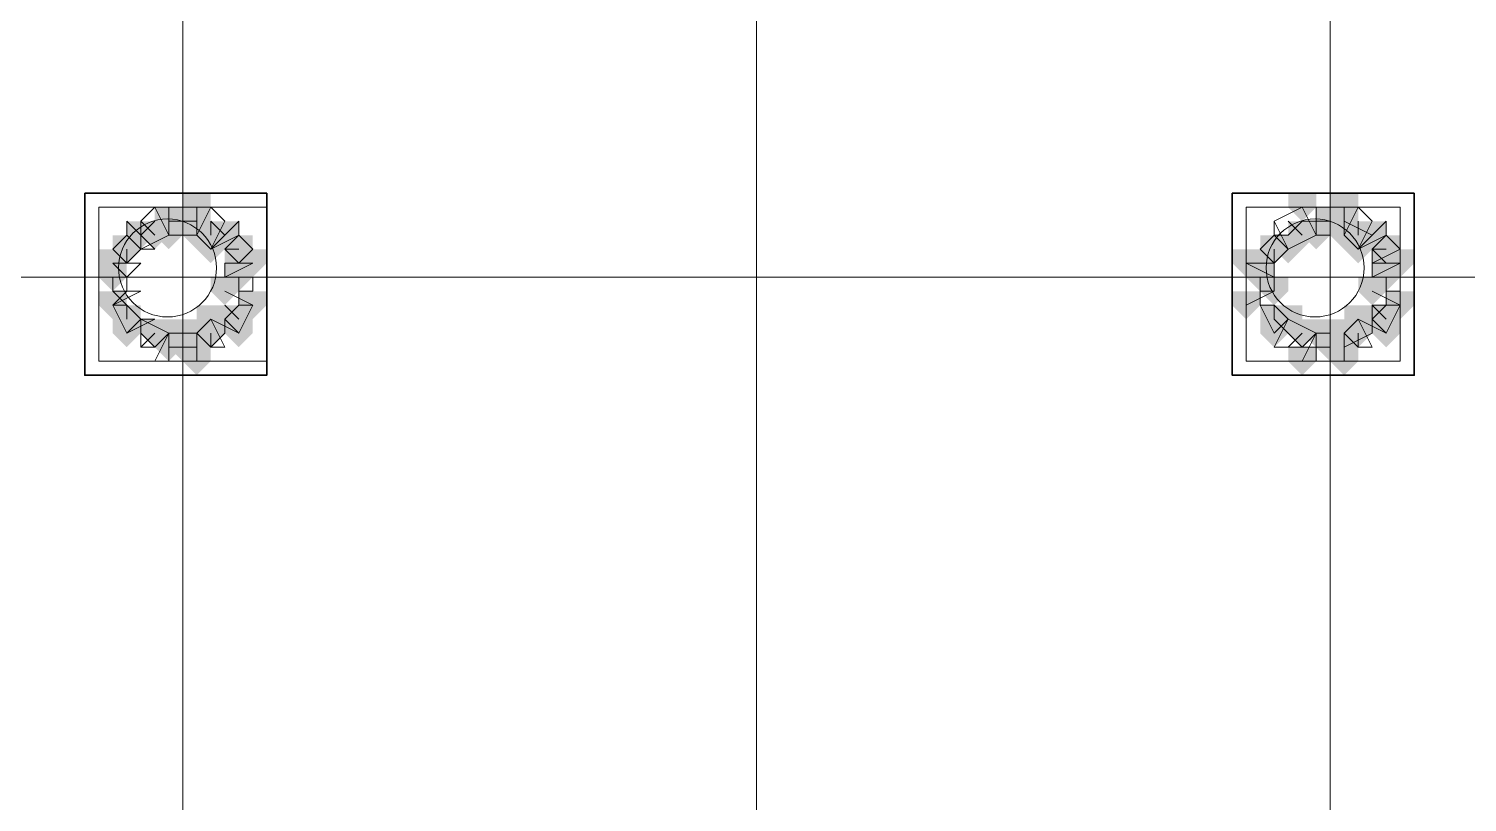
# Model space of a CAD drawing. Header units: millimetres. Extents: x 2315 to 4619, y 1334 to 1897.
# Drawn here: x 3748.86 to 3755.14, y 1554.92 to 1558.3 of the extents above; entities that cross this region are included whole.
import ezdxf

# ---------------------------------------------------------------- set-up
doc = ezdxf.new("R2010")
doc.units = ezdxf.units.MM
for name, color, linetype, true_color in [('PDF_10', 7, 'Continuous', 0x00b85c), ('PDF_AXIS', 7, 'Continuous', 0x00b85c), ('PDF_柱构件', 7, 'Continuous', 0x00b85c), ('PDF_转运站初步方案', 7, 'Continuous', 0x00b85c)]:
    doc.layers.add(name, color=color, linetype=linetype, true_color=true_color)
doc.layers.add('PDF_中心线层', color=1, linetype='Continuous')
doc.layers.add('PDF_粗实线层', color=7, linetype='Continuous')

msp = doc.modelspace()

# ---------------------------------------------------------------- hatches: boundary and pattern name
at = {"layer": 'PDF_10', "transparency": 33554559}
for points in [[(3749.5354, 1557.5163), (3749.4743, 1557.5163), (3749.4743, 1557.4552), (3749.5354, 1557.3941), (3749.5965, 1557.4552), (3749.5965, 1557.5163)], [(3749.5354, 1557.5163), (3749.4743, 1557.5163), (3749.4743, 1557.4552), (3749.5354, 1557.3941), (3749.5965, 1557.4552), (3749.5965, 1557.5163)], [(3754.544, 1557.5163), (3754.483, 1557.5163), (3754.483, 1557.4552), (3754.544, 1557.3941), (3754.6051, 1557.4552), (3754.6051, 1557.5163)], [(3754.544, 1557.5163), (3754.483, 1557.5163), (3754.483, 1557.4552), (3754.544, 1557.3941), (3754.6051, 1557.4552), (3754.6051, 1557.5163)], [(3749.4132, 1557.4552), (3749.3521, 1557.4552), (3749.3521, 1557.3941), (3749.4132, 1557.333), (3749.4743, 1557.3941), (3749.4743, 1557.4552)], [(3749.4132, 1557.4552), (3749.3521, 1557.4552), (3749.3521, 1557.3941), (3749.4132, 1557.333), (3749.4743, 1557.3941), (3749.4743, 1557.4552)], [(3749.6576, 1557.4552), (3749.5965, 1557.4552), (3749.5965, 1557.3941), (3749.6576, 1557.333), (3749.7186, 1557.3941), (3749.7186, 1557.4552)], [(3749.6576, 1557.4552), (3749.5965, 1557.4552), (3749.5965, 1557.3941), (3749.6576, 1557.333), (3749.7186, 1557.3941), (3749.7186, 1557.4552)], [(3754.4219, 1557.4552), (3754.3608, 1557.4552), (3754.3608, 1557.3941), (3754.4219, 1557.333), (3754.483, 1557.3941), (3754.483, 1557.4552)], [(3754.4219, 1557.4552), (3754.3608, 1557.4552), (3754.3608, 1557.3941), (3754.4219, 1557.333), (3754.483, 1557.3941), (3754.483, 1557.4552)], [(3754.6662, 1557.4552), (3754.6051, 1557.4552), (3754.6051, 1557.3941), (3754.6662, 1557.333), (3754.7273, 1557.3941), (3754.7273, 1557.4552)], [(3754.6662, 1557.4552), (3754.6051, 1557.4552), (3754.6051, 1557.3941), (3754.6662, 1557.333), (3754.7273, 1557.3941), (3754.7273, 1557.4552)], [(3749.2911, 1557.3941), (3749.23, 1557.3941), (3749.23, 1557.333), (3749.2911, 1557.272), (3749.3521, 1557.333), (3749.3521, 1557.3941)], [(3749.2911, 1557.3941), (3749.23, 1557.3941), (3749.23, 1557.333), (3749.2911, 1557.272), (3749.3521, 1557.333), (3749.3521, 1557.3941)], [(3749.2911, 1557.3941), (3749.23, 1557.3941), (3749.23, 1557.333), (3749.2911, 1557.272), (3749.3521, 1557.333), (3749.3521, 1557.3941)], [(3749.7797, 1557.3941), (3749.7186, 1557.3941), (3749.7186, 1557.333), (3749.7797, 1557.272), (3749.8408, 1557.333), (3749.8408, 1557.3941)], [(3749.7797, 1557.3941), (3749.7186, 1557.3941), (3749.7186, 1557.333), (3749.7797, 1557.272), (3749.8408, 1557.333), (3749.8408, 1557.3941)], [(3754.2997, 1557.3941), (3754.2386, 1557.3941), (3754.2386, 1557.333), (3754.2997, 1557.272), (3754.3608, 1557.333), (3754.3608, 1557.3941)], [(3754.2997, 1557.3941), (3754.2386, 1557.3941), (3754.2386, 1557.333), (3754.2997, 1557.272), (3754.3608, 1557.333), (3754.3608, 1557.3941)], [(3754.2997, 1557.3941), (3754.2386, 1557.3941), (3754.2386, 1557.333), (3754.2997, 1557.272), (3754.3608, 1557.333), (3754.3608, 1557.3941)], [(3754.7884, 1557.3941), (3754.7273, 1557.3941), (3754.7273, 1557.333), (3754.7884, 1557.272), (3754.8494, 1557.333), (3754.8494, 1557.3941)], [(3754.7884, 1557.3941), (3754.7273, 1557.3941), (3754.7273, 1557.333), (3754.7884, 1557.272), (3754.8494, 1557.333), (3754.8494, 1557.3941)], [(3749.23, 1557.272), (3749.1689, 1557.272), (3749.1689, 1557.2109), (3749.23, 1557.1498), (3749.2911, 1557.2109), (3749.2911, 1557.272)], [(3749.23, 1557.272), (3749.1689, 1557.272), (3749.1689, 1557.2109), (3749.23, 1557.1498), (3749.2911, 1557.2109), (3749.2911, 1557.272)], [(3749.7797, 1557.272), (3749.7186, 1557.272), (3749.7186, 1557.2109), (3749.7797, 1557.1498), (3749.8408, 1557.2109), (3749.8408, 1557.272)], [(3749.7797, 1557.272), (3749.7186, 1557.272), (3749.7186, 1557.2109), (3749.7797, 1557.1498), (3749.8408, 1557.2109), (3749.8408, 1557.272)], [(3754.2386, 1557.272), (3754.1776, 1557.272), (3754.1776, 1557.2109), (3754.2386, 1557.1498), (3754.2997, 1557.2109), (3754.2997, 1557.272)], [(3754.2386, 1557.272), (3754.1776, 1557.272), (3754.1776, 1557.2109), (3754.2386, 1557.1498), (3754.2997, 1557.2109), (3754.2997, 1557.272)], [(3754.7884, 1557.272), (3754.7273, 1557.272), (3754.7273, 1557.2109), (3754.7884, 1557.1498), (3754.8494, 1557.2109), (3754.8494, 1557.272)], [(3754.7884, 1557.272), (3754.7273, 1557.272), (3754.7273, 1557.2109), (3754.7884, 1557.1498), (3754.8494, 1557.2109), (3754.8494, 1557.272)], [(3749.2911, 1557.0887), (3749.23, 1557.0887), (3749.23, 1557.0276), (3749.2911, 1556.9666), (3749.3521, 1557.0276), (3749.3521, 1557.0887)], [(3749.2911, 1557.0887), (3749.23, 1557.0887), (3749.23, 1557.0276), (3749.2911, 1556.9666), (3749.3521, 1557.0276), (3749.3521, 1557.0887)], [(3749.7797, 1557.0887), (3749.7186, 1557.0887), (3749.7186, 1557.0276), (3749.7797, 1556.9666), (3749.8408, 1557.0276), (3749.8408, 1557.0887)], [(3749.7797, 1557.0887), (3749.7186, 1557.0887), (3749.7186, 1557.0276), (3749.7797, 1556.9666), (3749.8408, 1557.0276), (3749.8408, 1557.0887)], [(3754.2997, 1557.0887), (3754.2386, 1557.0887), (3754.2386, 1557.0276), (3754.2997, 1556.9666), (3754.3608, 1557.0276), (3754.3608, 1557.0887)], [(3754.2997, 1557.0887), (3754.2386, 1557.0887), (3754.2386, 1557.0276), (3754.2997, 1556.9666), (3754.3608, 1557.0276), (3754.3608, 1557.0887)], [(3754.7884, 1557.0887), (3754.7273, 1557.0887), (3754.7273, 1557.0276), (3754.7884, 1556.9666), (3754.8494, 1557.0276), (3754.8494, 1557.0887)], [(3754.7884, 1557.0887), (3754.7273, 1557.0887), (3754.7273, 1557.0276), (3754.7884, 1556.9666), (3754.8494, 1557.0276), (3754.8494, 1557.0887)], [(3749.4132, 1557.0276), (3749.3521, 1557.0276), (3749.3521, 1556.9666), (3749.4132, 1556.9055), (3749.4743, 1556.9666), (3749.4743, 1557.0276)], [(3749.4132, 1557.0276), (3749.3521, 1557.0276), (3749.3521, 1556.9666), (3749.4132, 1556.9055), (3749.4743, 1556.9666), (3749.4743, 1557.0276)], [(3749.6576, 1557.0276), (3749.5965, 1557.0276), (3749.5965, 1556.9666), (3749.6576, 1556.9055), (3749.7186, 1556.9666), (3749.7186, 1557.0276)], [(3749.6576, 1557.0276), (3749.5965, 1557.0276), (3749.5965, 1556.9666), (3749.6576, 1556.9055), (3749.7186, 1556.9666), (3749.7186, 1557.0276)], [(3754.4219, 1557.0276), (3754.3608, 1557.0276), (3754.3608, 1556.9666), (3754.4219, 1556.9055), (3754.483, 1556.9666), (3754.483, 1557.0276)], [(3754.4219, 1557.0276), (3754.3608, 1557.0276), (3754.3608, 1556.9666), (3754.4219, 1556.9055), (3754.483, 1556.9666), (3754.483, 1557.0276)], [(3754.6662, 1557.0276), (3754.6051, 1557.0276), (3754.6051, 1556.9666), (3754.6662, 1556.9055), (3754.7273, 1556.9666), (3754.7273, 1557.0276)], [(3754.6662, 1557.0276), (3754.6051, 1557.0276), (3754.6051, 1556.9666), (3754.6662, 1556.9055), (3754.7273, 1556.9666), (3754.7273, 1557.0276)], [(3749.5354, 1556.9666), (3749.4743, 1556.9666), (3749.4743, 1556.9055), (3749.5354, 1556.8444), (3749.5965, 1556.9055), (3749.5965, 1556.9666)], [(3749.5354, 1556.9666), (3749.4743, 1556.9666), (3749.4743, 1556.9055), (3749.5354, 1556.8444), (3749.5965, 1556.9055), (3749.5965, 1556.9666)], [(3754.544, 1556.9666), (3754.483, 1556.9666), (3754.483, 1556.9055), (3754.544, 1556.8444), (3754.6051, 1556.9055), (3754.6051, 1556.9666)], [(3754.544, 1556.9666), (3754.483, 1556.9666), (3754.483, 1556.9055), (3754.544, 1556.8444), (3754.6051, 1556.9055), (3754.6051, 1556.9666)]]:
    msp.add_hatch(color=6, dxfattribs=at).paths.add_polyline_path(points)
at = {"layer": 'PDF_柱构件', "transparency": 33554559}
for points in [[(3749.5965, 1557.5774), (3749.5354, 1557.5774), (3749.5354, 1557.5163), (3749.5965, 1557.4552), (3749.6576, 1557.5163), (3749.6576, 1557.5774)], [(3754.4219, 1557.5774), (3754.3608, 1557.5774), (3754.3608, 1557.5163), (3754.4219, 1557.4552), (3754.483, 1557.5163), (3754.483, 1557.5774)], [(3754.6051, 1557.5774), (3754.544, 1557.5774), (3754.544, 1557.5163), (3754.6051, 1557.4552), (3754.6662, 1557.5163), (3754.6662, 1557.5774)], [(3749.4743, 1557.5163), (3749.4132, 1557.5163), (3749.4132, 1557.4552), (3749.4743, 1557.3941), (3749.5354, 1557.4552), (3749.5354, 1557.5163)], [(3749.5965, 1557.5163), (3749.5354, 1557.5163), (3749.5354, 1557.4552), (3749.5965, 1557.3941), (3749.6576, 1557.4552), (3749.6576, 1557.5163)], [(3754.6051, 1557.5163), (3754.544, 1557.5163), (3754.544, 1557.4552), (3754.6051, 1557.3941), (3754.6662, 1557.4552), (3754.6662, 1557.5163)], [(3749.3521, 1557.4552), (3749.2911, 1557.4552), (3749.2911, 1557.3941), (3749.3521, 1557.333), (3749.4132, 1557.3941), (3749.4132, 1557.4552)], [(3749.4743, 1557.4552), (3749.4132, 1557.4552), (3749.4132, 1557.3941), (3749.4743, 1557.333), (3749.5354, 1557.3941), (3749.5354, 1557.4552)], [(3749.5965, 1557.4552), (3749.5354, 1557.4552), (3749.5354, 1557.3941), (3749.5965, 1557.333), (3749.6576, 1557.3941), (3749.6576, 1557.4552)], [(3749.7186, 1557.4552), (3749.6576, 1557.4552), (3749.6576, 1557.3941), (3749.7186, 1557.333), (3749.7797, 1557.3941), (3749.7797, 1557.4552)], [(3754.483, 1557.4552), (3754.4219, 1557.4552), (3754.4219, 1557.3941), (3754.483, 1557.333), (3754.544, 1557.3941), (3754.544, 1557.4552)], [(3754.6051, 1557.4552), (3754.544, 1557.4552), (3754.544, 1557.3941), (3754.6051, 1557.333), (3754.6662, 1557.3941), (3754.6662, 1557.4552)], [(3754.7273, 1557.4552), (3754.6662, 1557.4552), (3754.6662, 1557.3941), (3754.7273, 1557.333), (3754.7884, 1557.3941), (3754.7884, 1557.4552)], [(3749.6576, 1557.3941), (3749.5965, 1557.3941), (3749.5965, 1557.333), (3749.6576, 1557.272), (3749.7186, 1557.333), (3749.7186, 1557.3941)], [(3754.3608, 1557.3941), (3754.2997, 1557.3941), (3754.2997, 1557.333), (3754.3608, 1557.272), (3754.4219, 1557.333), (3754.4219, 1557.3941)], [(3754.6662, 1557.3941), (3754.6051, 1557.3941), (3754.6051, 1557.333), (3754.6662, 1557.272), (3754.7273, 1557.333), (3754.7273, 1557.3941)], [(3749.23, 1557.333), (3749.1689, 1557.333), (3749.1689, 1557.272), (3749.23, 1557.2109), (3749.2911, 1557.272), (3749.2911, 1557.333)], [(3749.7797, 1557.333), (3749.7186, 1557.333), (3749.7186, 1557.272), (3749.7797, 1557.2109), (3749.8408, 1557.272), (3749.8408, 1557.333)], [(3749.8408, 1557.333), (3749.7797, 1557.333), (3749.7797, 1557.272), (3749.8408, 1557.2109), (3749.9019, 1557.272), (3749.9019, 1557.333)], [(3754.1776, 1557.333), (3754.1165, 1557.333), (3754.1165, 1557.272), (3754.1776, 1557.2109), (3754.2386, 1557.272), (3754.2386, 1557.333)], [(3754.2386, 1557.333), (3754.1776, 1557.333), (3754.1776, 1557.272), (3754.2386, 1557.2109), (3754.2997, 1557.272), (3754.2997, 1557.333)], [(3754.7884, 1557.333), (3754.7273, 1557.333), (3754.7273, 1557.272), (3754.7884, 1557.2109), (3754.8494, 1557.272), (3754.8494, 1557.333)], [(3754.8494, 1557.333), (3754.7884, 1557.333), (3754.7884, 1557.272), (3754.8494, 1557.2109), (3754.9105, 1557.272), (3754.9105, 1557.333)], [(3749.7186, 1557.2109), (3749.6576, 1557.2109), (3749.6576, 1557.1498), (3749.7186, 1557.0887), (3749.7797, 1557.1498), (3749.7797, 1557.2109)], [(3754.2997, 1557.2109), (3754.2386, 1557.2109), (3754.2386, 1557.1498), (3754.2997, 1557.0887), (3754.3608, 1557.1498), (3754.3608, 1557.2109)], [(3754.7273, 1557.2109), (3754.6662, 1557.2109), (3754.6662, 1557.1498), (3754.7273, 1557.0887), (3754.7884, 1557.1498), (3754.7884, 1557.2109)], [(3749.23, 1557.1498), (3749.1689, 1557.1498), (3749.1689, 1557.0887), (3749.23, 1557.0276), (3749.2911, 1557.0887), (3749.2911, 1557.1498)], [(3749.8408, 1557.1498), (3749.7797, 1557.1498), (3749.7797, 1557.0887), (3749.8408, 1557.0276), (3749.9019, 1557.0887), (3749.9019, 1557.1498)], [(3754.1776, 1557.1498), (3754.1165, 1557.1498), (3754.1165, 1557.0887), (3754.1776, 1557.0276), (3754.2386, 1557.0887), (3754.2386, 1557.1498)], [(3754.8494, 1557.1498), (3754.7884, 1557.1498), (3754.7884, 1557.0887), (3754.8494, 1557.0276), (3754.9105, 1557.0887), (3754.9105, 1557.1498)], [(3749.6576, 1557.0887), (3749.5965, 1557.0887), (3749.5965, 1557.0276), (3749.6576, 1556.9666), (3749.7186, 1557.0276), (3749.7186, 1557.0887)], [(3754.3608, 1557.0887), (3754.2997, 1557.0887), (3754.2997, 1557.0276), (3754.3608, 1556.9666), (3754.4219, 1557.0276), (3754.4219, 1557.0887)], [(3754.6662, 1557.0887), (3754.6051, 1557.0887), (3754.6051, 1557.0276), (3754.6662, 1556.9666), (3754.7273, 1557.0276), (3754.7273, 1557.0887)], [(3749.2911, 1557.0276), (3749.23, 1557.0276), (3749.23, 1556.9666), (3749.2911, 1556.9055), (3749.3521, 1556.9666), (3749.3521, 1557.0276)], [(3749.4743, 1557.0276), (3749.4132, 1557.0276), (3749.4132, 1556.9666), (3749.4743, 1556.9055), (3749.5354, 1556.9666), (3749.5354, 1557.0276)], [(3749.5965, 1557.0276), (3749.5354, 1557.0276), (3749.5354, 1556.9666), (3749.5965, 1556.9055), (3749.6576, 1556.9666), (3749.6576, 1557.0276)], [(3749.7797, 1557.0276), (3749.7186, 1557.0276), (3749.7186, 1556.9666), (3749.7797, 1556.9055), (3749.8408, 1556.9666), (3749.8408, 1557.0276)], [(3754.2997, 1557.0276), (3754.2386, 1557.0276), (3754.2386, 1556.9666), (3754.2997, 1556.9055), (3754.3608, 1556.9666), (3754.3608, 1557.0276)], [(3754.483, 1557.0276), (3754.4219, 1557.0276), (3754.4219, 1556.9666), (3754.483, 1556.9055), (3754.544, 1556.9666), (3754.544, 1557.0276)], [(3754.6051, 1557.0276), (3754.544, 1557.0276), (3754.544, 1556.9666), (3754.6051, 1556.9055), (3754.6662, 1556.9666), (3754.6662, 1557.0276)], [(3754.7884, 1557.0276), (3754.7273, 1557.0276), (3754.7273, 1556.9666), (3754.7884, 1556.9055), (3754.8494, 1556.9666), (3754.8494, 1557.0276)], [(3749.4743, 1556.9666), (3749.4132, 1556.9666), (3749.4132, 1556.9055), (3749.4743, 1556.8444), (3749.5354, 1556.9055), (3749.5354, 1556.9666)], [(3749.5965, 1556.9666), (3749.5354, 1556.9666), (3749.5354, 1556.9055), (3749.5965, 1556.8444), (3749.6576, 1556.9055), (3749.6576, 1556.9666)], [(3754.6051, 1556.9666), (3754.544, 1556.9666), (3754.544, 1556.9055), (3754.6051, 1556.8444), (3754.6662, 1556.9055), (3754.6662, 1556.9666)], [(3749.5965, 1556.9055), (3749.5354, 1556.9055), (3749.5354, 1556.8444), (3749.5965, 1556.7833), (3749.6576, 1556.8444), (3749.6576, 1556.9055)], [(3754.4219, 1556.9055), (3754.3608, 1556.9055), (3754.3608, 1556.8444), (3754.4219, 1556.7833), (3754.483, 1556.8444), (3754.483, 1556.9055)], [(3754.6051, 1556.9055), (3754.544, 1556.9055), (3754.544, 1556.8444), (3754.6051, 1556.7833), (3754.6662, 1556.8444), (3754.6662, 1556.9055)]]:
    msp.add_hatch(color=6, dxfattribs=at).paths.add_polyline_path(points)
at = {"layer": 'PDF_转运站初步方案', "transparency": 33554559}
for points in [[(3749.5354, 1557.5163), (3749.4743, 1557.5163), (3749.4743, 1557.4552), (3749.5354, 1557.3941), (3749.5965, 1557.4552), (3749.5965, 1557.5163)], [(3749.5354, 1557.5163), (3749.4743, 1557.5163), (3749.4743, 1557.4552), (3749.5354, 1557.3941), (3749.5965, 1557.4552), (3749.5965, 1557.5163)], [(3754.544, 1557.5163), (3754.483, 1557.5163), (3754.483, 1557.4552), (3754.544, 1557.3941), (3754.6051, 1557.4552), (3754.6051, 1557.5163)], [(3754.544, 1557.5163), (3754.483, 1557.5163), (3754.483, 1557.4552), (3754.544, 1557.3941), (3754.6051, 1557.4552), (3754.6051, 1557.5163)], [(3749.4132, 1557.4552), (3749.3521, 1557.4552), (3749.3521, 1557.3941), (3749.4132, 1557.333), (3749.4743, 1557.3941), (3749.4743, 1557.4552)], [(3749.4132, 1557.4552), (3749.3521, 1557.4552), (3749.3521, 1557.3941), (3749.4132, 1557.333), (3749.4743, 1557.3941), (3749.4743, 1557.4552)], [(3749.6576, 1557.4552), (3749.5965, 1557.4552), (3749.5965, 1557.3941), (3749.6576, 1557.333), (3749.7186, 1557.3941), (3749.7186, 1557.4552)], [(3749.6576, 1557.4552), (3749.5965, 1557.4552), (3749.5965, 1557.3941), (3749.6576, 1557.333), (3749.7186, 1557.3941), (3749.7186, 1557.4552)], [(3754.4219, 1557.4552), (3754.3608, 1557.4552), (3754.3608, 1557.3941), (3754.4219, 1557.333), (3754.483, 1557.3941), (3754.483, 1557.4552)], [(3754.4219, 1557.4552), (3754.3608, 1557.4552), (3754.3608, 1557.3941), (3754.4219, 1557.333), (3754.483, 1557.3941), (3754.483, 1557.4552)], [(3754.6662, 1557.4552), (3754.6051, 1557.4552), (3754.6051, 1557.3941), (3754.6662, 1557.333), (3754.7273, 1557.3941), (3754.7273, 1557.4552)], [(3754.6662, 1557.4552), (3754.6051, 1557.4552), (3754.6051, 1557.3941), (3754.6662, 1557.333), (3754.7273, 1557.3941), (3754.7273, 1557.4552)], [(3749.2911, 1557.3941), (3749.23, 1557.3941), (3749.23, 1557.333), (3749.2911, 1557.272), (3749.3521, 1557.333), (3749.3521, 1557.3941)], [(3749.2911, 1557.3941), (3749.23, 1557.3941), (3749.23, 1557.333), (3749.2911, 1557.272), (3749.3521, 1557.333), (3749.3521, 1557.3941)], [(3749.7797, 1557.3941), (3749.7186, 1557.3941), (3749.7186, 1557.333), (3749.7797, 1557.272), (3749.8408, 1557.333), (3749.8408, 1557.3941)], [(3749.7797, 1557.3941), (3749.7186, 1557.3941), (3749.7186, 1557.333), (3749.7797, 1557.272), (3749.8408, 1557.333), (3749.8408, 1557.3941)], [(3754.2997, 1557.3941), (3754.2386, 1557.3941), (3754.2386, 1557.333), (3754.2997, 1557.272), (3754.3608, 1557.333), (3754.3608, 1557.3941)], [(3754.2997, 1557.3941), (3754.2386, 1557.3941), (3754.2386, 1557.333), (3754.2997, 1557.272), (3754.3608, 1557.333), (3754.3608, 1557.3941)], [(3754.7884, 1557.3941), (3754.7273, 1557.3941), (3754.7273, 1557.333), (3754.7884, 1557.272), (3754.8494, 1557.333), (3754.8494, 1557.3941)], [(3754.7884, 1557.3941), (3754.7273, 1557.3941), (3754.7273, 1557.333), (3754.7884, 1557.272), (3754.8494, 1557.333), (3754.8494, 1557.3941)], [(3749.23, 1557.272), (3749.1689, 1557.272), (3749.1689, 1557.2109), (3749.23, 1557.1498), (3749.2911, 1557.2109), (3749.2911, 1557.272)], [(3749.23, 1557.272), (3749.1689, 1557.272), (3749.1689, 1557.2109), (3749.23, 1557.1498), (3749.2911, 1557.2109), (3749.2911, 1557.272)], [(3749.7797, 1557.272), (3749.7186, 1557.272), (3749.7186, 1557.2109), (3749.7797, 1557.1498), (3749.8408, 1557.2109), (3749.8408, 1557.272)], [(3749.7797, 1557.272), (3749.7186, 1557.272), (3749.7186, 1557.2109), (3749.7797, 1557.1498), (3749.8408, 1557.2109), (3749.8408, 1557.272)], [(3754.2386, 1557.272), (3754.1776, 1557.272), (3754.1776, 1557.2109), (3754.2386, 1557.1498), (3754.2997, 1557.2109), (3754.2997, 1557.272)], [(3754.2386, 1557.272), (3754.1776, 1557.272), (3754.1776, 1557.2109), (3754.2386, 1557.1498), (3754.2997, 1557.2109), (3754.2997, 1557.272)], [(3754.7884, 1557.272), (3754.7273, 1557.272), (3754.7273, 1557.2109), (3754.7884, 1557.1498), (3754.8494, 1557.2109), (3754.8494, 1557.272)], [(3754.7884, 1557.272), (3754.7273, 1557.272), (3754.7273, 1557.2109), (3754.7884, 1557.1498), (3754.8494, 1557.2109), (3754.8494, 1557.272)], [(3749.2911, 1557.0887), (3749.23, 1557.0887), (3749.23, 1557.0276), (3749.2911, 1556.9666), (3749.3521, 1557.0276), (3749.3521, 1557.0887)], [(3749.2911, 1557.0887), (3749.23, 1557.0887), (3749.23, 1557.0276), (3749.2911, 1556.9666), (3749.3521, 1557.0276), (3749.3521, 1557.0887)], [(3749.7797, 1557.0887), (3749.7186, 1557.0887), (3749.7186, 1557.0276), (3749.7797, 1556.9666), (3749.8408, 1557.0276), (3749.8408, 1557.0887)], [(3749.7797, 1557.0887), (3749.7186, 1557.0887), (3749.7186, 1557.0276), (3749.7797, 1556.9666), (3749.8408, 1557.0276), (3749.8408, 1557.0887)], [(3754.2997, 1557.0887), (3754.2386, 1557.0887), (3754.2386, 1557.0276), (3754.2997, 1556.9666), (3754.3608, 1557.0276), (3754.3608, 1557.0887)], [(3754.2997, 1557.0887), (3754.2386, 1557.0887), (3754.2386, 1557.0276), (3754.2997, 1556.9666), (3754.3608, 1557.0276), (3754.3608, 1557.0887)], [(3754.7884, 1557.0887), (3754.7273, 1557.0887), (3754.7273, 1557.0276), (3754.7884, 1556.9666), (3754.8494, 1557.0276), (3754.8494, 1557.0887)], [(3754.7884, 1557.0887), (3754.7273, 1557.0887), (3754.7273, 1557.0276), (3754.7884, 1556.9666), (3754.8494, 1557.0276), (3754.8494, 1557.0887)], [(3749.4132, 1557.0276), (3749.3521, 1557.0276), (3749.3521, 1556.9666), (3749.4132, 1556.9055), (3749.4743, 1556.9666), (3749.4743, 1557.0276)], [(3749.4132, 1557.0276), (3749.3521, 1557.0276), (3749.3521, 1556.9666), (3749.4132, 1556.9055), (3749.4743, 1556.9666), (3749.4743, 1557.0276)], [(3749.6576, 1557.0276), (3749.5965, 1557.0276), (3749.5965, 1556.9666), (3749.6576, 1556.9055), (3749.7186, 1556.9666), (3749.7186, 1557.0276)], [(3749.6576, 1557.0276), (3749.5965, 1557.0276), (3749.5965, 1556.9666), (3749.6576, 1556.9055), (3749.7186, 1556.9666), (3749.7186, 1557.0276)], [(3754.4219, 1557.0276), (3754.3608, 1557.0276), (3754.3608, 1556.9666), (3754.4219, 1556.9055), (3754.483, 1556.9666), (3754.483, 1557.0276)], [(3754.4219, 1557.0276), (3754.3608, 1557.0276), (3754.3608, 1556.9666), (3754.4219, 1556.9055), (3754.483, 1556.9666), (3754.483, 1557.0276)], [(3754.6662, 1557.0276), (3754.6051, 1557.0276), (3754.6051, 1556.9666), (3754.6662, 1556.9055), (3754.7273, 1556.9666), (3754.7273, 1557.0276)], [(3754.6662, 1557.0276), (3754.6051, 1557.0276), (3754.6051, 1556.9666), (3754.6662, 1556.9055), (3754.7273, 1556.9666), (3754.7273, 1557.0276)], [(3749.5354, 1556.9666), (3749.4743, 1556.9666), (3749.4743, 1556.9055), (3749.5354, 1556.8444), (3749.5965, 1556.9055), (3749.5965, 1556.9666)], [(3749.5354, 1556.9666), (3749.4743, 1556.9666), (3749.4743, 1556.9055), (3749.5354, 1556.8444), (3749.5965, 1556.9055), (3749.5965, 1556.9666)], [(3754.544, 1556.9666), (3754.483, 1556.9666), (3754.483, 1556.9055), (3754.544, 1556.8444), (3754.6051, 1556.9055), (3754.6051, 1556.9666)], [(3754.544, 1556.9666), (3754.483, 1556.9666), (3754.483, 1556.9055), (3754.544, 1556.8444), (3754.6051, 1556.9055), (3754.6051, 1556.9666)]]:
    msp.add_hatch(color=6, dxfattribs=at).paths.add_polyline_path(points)

# ---------------------------------------------------------------- linework, layer by layer
at = {"layer": 'PDF_10', "color": 6, "lineweight": 18}
for points in [[(3749.5354, 1557.4552), (3749.5354, 1557.5163)], [(3754.544, 1557.5163), (3754.544, 1557.4552), (3754.483, 1557.4552)], [(3749.3521, 1557.3941), (3749.4132, 1557.4552)], [(3749.4132, 1557.3941), (3749.3521, 1557.4552)], [(3749.4743, 1557.4552), (3749.5965, 1557.4552)], [(3749.6576, 1557.3941), (3749.6576, 1557.4552), (3749.7186, 1557.3941)], [(3754.4219, 1557.4552), (3754.3608, 1557.3941)], [(3754.4219, 1557.3941), (3754.3608, 1557.4552)], [(3754.7273, 1557.3941), (3754.6051, 1557.4552)], [(3754.6662, 1557.3941), (3754.6662, 1557.4552)], [(3749.2911, 1557.272), (3749.2911, 1557.333)], [(3749.7797, 1557.333), (3749.7186, 1557.333), (3749.7797, 1557.272)], [(3754.2997, 1557.333), (3754.2997, 1557.272)], [(3754.7884, 1557.272), (3754.7273, 1557.333), (3754.7884, 1557.333)], [(3749.23, 1557.1498), (3749.23, 1557.2109), (3749.2911, 1557.2109)], [(3749.8408, 1557.2109), (3749.7797, 1557.2109), (3749.7797, 1557.1498)], [(3754.2997, 1557.2109), (3754.2386, 1557.2109), (3754.2386, 1557.1498)], [(3754.7884, 1557.1498), (3754.7884, 1557.2109), (3754.8494, 1557.2109)], [(3749.2911, 1557.0276), (3749.2911, 1557.0887), (3749.2911, 1557.0276)], [(3749.7797, 1557.0887), (3749.7186, 1557.0276)], [(3749.7186, 1557.0887), (3749.7797, 1557.0276)], [(3754.2997, 1557.0276), (3754.2997, 1557.0887), (3754.2997, 1557.0276)], [(3754.7273, 1557.0276), (3754.7884, 1557.0887)], [(3754.7273, 1557.0887), (3754.7884, 1557.0276)], [(3749.4132, 1556.9055), (3749.3521, 1556.9666)], [(3749.4132, 1556.9666), (3749.3521, 1556.9055)], [(3749.5354, 1556.9666), (3749.5354, 1556.9055)], [(3749.7186, 1556.9666), (3749.6576, 1556.9055), (3749.6576, 1556.9666)], [(3754.3608, 1556.9666), (3754.4219, 1556.9055)], [(3754.4219, 1556.9666), (3754.3608, 1556.9055)], [(3754.483, 1556.9055), (3754.544, 1556.9055), (3754.544, 1556.9666)], [(3754.6051, 1556.9055), (3754.7273, 1556.9666)], [(3754.6662, 1556.9666), (3754.6662, 1556.9055)], [(3749.5965, 1556.9055), (3749.4743, 1556.9055)]]:
    msp.add_lwpolyline(points, dxfattribs=at)
at = {"layer": 'PDF_AXIS', "color": 6, "lineweight": 18}
for points in [[(3749.1689, 1557.5163), (3749.1689, 1556.8444), (3749.9019, 1556.8444), (3749.9019, 1557.5163)], [(3754.8494, 1557.5163), (3754.8494, 1556.8444), (3754.1776, 1556.8444), (3754.1776, 1557.5163)]]:
    msp.add_lwpolyline(points, close=True, dxfattribs=at)
at = {"layer": 'PDF_中心线层', "color": 6, "lineweight": 18}
msp.add_lwpolyline([(3752.0397, 1560.6925), (3752.0397, 1548.6595)], close=True, dxfattribs=at)
for points in [[(3749.5354, 1549.2093), (3749.5354, 1560.1428)], [(3754.544, 1549.2093), (3754.544, 1560.1428)], [(3746.6035, 1557.2109), (3757.4759, 1557.2109)]]:
    msp.add_lwpolyline(points, dxfattribs=at)
at = {"layer": 'PDF_柱构件', "color": 6, "lineweight": 18}
for points in [[(3749.3521, 1557.333), (3749.4743, 1557.3941), (3749.4132, 1557.5163), (3749.3521, 1557.4552)], [(3749.4132, 1557.5163), (3749.4743, 1557.3941), (3749.4743, 1557.5163)], [(3749.4743, 1557.3941), (3749.5965, 1557.3941), (3749.5965, 1557.5163), (3749.4743, 1557.5163)], [(3749.5965, 1557.5163), (3749.5965, 1557.3941)], [(3749.5965, 1557.3941), (3749.6576, 1557.333), (3749.7186, 1557.4552), (3749.6576, 1557.5163)], [(3754.483, 1557.3941), (3754.3608, 1557.333), (3754.2997, 1557.4552), (3754.4219, 1557.5163)], [(3754.4219, 1557.5163), (3754.483, 1557.3941)], [(3754.544, 1557.3941), (3754.483, 1557.3941), (3754.483, 1557.5163), (3754.544, 1557.5163)], [(3754.6051, 1557.5163), (3754.6051, 1557.3941)], [(3754.6662, 1557.333), (3754.6051, 1557.3941), (3754.6662, 1557.5163), (3754.7273, 1557.4552)], [(3749.2911, 1557.3941), (3749.3521, 1557.333), (3749.4132, 1557.333), (3749.2911, 1557.4552)], [(3749.7797, 1557.4552), (3749.6576, 1557.333), (3749.7797, 1557.3941)], [(3754.2997, 1557.4552), (3754.3608, 1557.333), (3754.2997, 1557.3941)], [(3754.7884, 1557.3941), (3754.6662, 1557.333), (3754.7884, 1557.4552)], [(3749.2911, 1557.272), (3749.3521, 1557.333), (3749.2911, 1557.3941), (3749.23, 1557.333)], [(3749.7186, 1557.333), (3749.7797, 1557.272), (3749.8408, 1557.333), (3749.7797, 1557.3941)], [(3754.3608, 1557.333), (3754.2997, 1557.272), (3754.2386, 1557.333), (3754.2997, 1557.3941)], [(3754.7273, 1557.272), (3754.7273, 1557.333), (3754.7884, 1557.3941), (3754.8494, 1557.333)], [(3749.23, 1557.272), (3749.2911, 1557.2109), (3749.3521, 1557.272)], [(3749.8408, 1557.272), (3749.7186, 1557.272), (3749.7186, 1557.2109)], [(3754.1776, 1557.272), (3754.2997, 1557.272), (3754.2997, 1557.2109)], [(3754.8494, 1557.272), (3754.7273, 1557.2109), (3754.7273, 1557.272)], [(3749.2911, 1557.1498), (3749.2911, 1557.2109), (3749.23, 1557.2109), (3749.23, 1557.1498)], [(3749.7797, 1557.2109), (3749.7797, 1557.1498), (3749.8408, 1557.1498), (3749.8408, 1557.2109)], [(3754.2997, 1557.2109), (3754.2997, 1557.1498), (3754.2386, 1557.1498), (3754.2386, 1557.2109)], [(3754.7884, 1557.1498), (3754.7884, 1557.2109), (3754.8494, 1557.2109), (3754.8494, 1557.1498)], [(3749.23, 1557.0887), (3749.3521, 1557.1498), (3749.2911, 1557.1498)], [(3749.8408, 1557.0887), (3749.7186, 1557.1498)], [(3754.1776, 1557.0887), (3754.2997, 1557.1498)], [(3754.8494, 1557.0887), (3754.7273, 1557.1498)], [(3749.3521, 1557.0276), (3749.2911, 1557.0887), (3749.23, 1557.0887), (3749.2911, 1556.9666)], [(3749.7797, 1557.0887), (3749.7186, 1557.0276), (3749.7797, 1556.9666), (3749.8408, 1557.0887)], [(3754.2997, 1557.0887), (3754.3608, 1557.0276), (3754.2997, 1556.9666), (3754.2386, 1557.0887)], [(3754.7273, 1557.0276), (3754.7273, 1557.0887), (3754.8494, 1557.0887), (3754.7884, 1556.9666)], [(3749.2911, 1556.9666), (3749.4132, 1557.0276), (3749.3521, 1557.0276)], [(3749.4743, 1556.9666), (3749.3521, 1557.0276), (3749.3521, 1556.9055), (3749.4132, 1556.9055)], [(3749.6576, 1557.0276), (3749.5965, 1556.9666), (3749.6576, 1556.9055), (3749.7186, 1556.9055)], [(3749.7797, 1556.9666), (3749.6576, 1557.0276)], [(3754.2997, 1556.9666), (3754.3608, 1557.0276)], [(3754.3608, 1557.0276), (3754.483, 1556.9666), (3754.4219, 1556.9055), (3754.2997, 1556.9055)], [(3754.6051, 1556.9666), (3754.6662, 1557.0276), (3754.7273, 1556.9055), (3754.6662, 1556.9055)], [(3754.7884, 1556.9666), (3754.6662, 1557.0276)], [(3749.4743, 1556.8444), (3749.4743, 1556.9666), (3749.4132, 1556.8444)], [(3749.5965, 1556.9666), (3749.4743, 1556.9666), (3749.4743, 1556.8444), (3749.5965, 1556.8444)], [(3749.5965, 1556.8444), (3749.5965, 1556.9666)], [(3754.4219, 1556.8444), (3754.483, 1556.9666)], [(3754.483, 1556.9666), (3754.544, 1556.9666), (3754.544, 1556.8444), (3754.483, 1556.8444)], [(3754.6051, 1556.8444), (3754.6051, 1556.9666)]]:
    msp.add_lwpolyline(points, close=True, dxfattribs=at)
for points in [[(3754.483, 1557.4552), (3754.4219, 1557.4552)], [(3754.3608, 1557.3941), (3754.2997, 1557.3941)], [(3749.23, 1557.272), (3749.2911, 1557.272)], [(3749.2911, 1557.0887), (3749.23, 1557.1498)], [(3749.7797, 1557.1498), (3749.7797, 1557.0887)], [(3754.2386, 1557.1498), (3754.2386, 1557.0887)], [(3754.7884, 1557.0887), (3754.7884, 1557.1498)], [(3749.3521, 1556.9666), (3749.3521, 1557.0276)], [(3749.7186, 1557.0276), (3749.7186, 1556.9666)], [(3754.2997, 1557.0276), (3754.3608, 1556.9666)], [(3754.7273, 1556.9666), (3754.7273, 1557.0276)], [(3754.4219, 1556.9055), (3754.483, 1556.9055)]]:
    msp.add_lwpolyline(points, dxfattribs=at)
at = {"layer": 'PDF_粗实线层', "color": 6, "lineweight": 35}
for points in [[(3749.1078, 1557.5774), (3749.9019, 1557.5774), (3749.9019, 1556.7833), (3749.1078, 1556.7833)], [(3754.9105, 1557.5774), (3754.1165, 1557.5774), (3754.1165, 1556.7833), (3754.9105, 1556.7833)]]:
    msp.add_lwpolyline(points, close=True, dxfattribs=at)
at = {"layer": 'PDF_转运站初步方案', "color": 6, "lineweight": 18}
for centre in [(3749.4693, 1557.2514), (3749.4693, 1557.2514), (3754.4781, 1557.2514), (3754.4781, 1557.2514)]:
    msp.add_circle(centre, 0.2138, dxfattribs=at)

doc.saveas('drawing.dxf')
